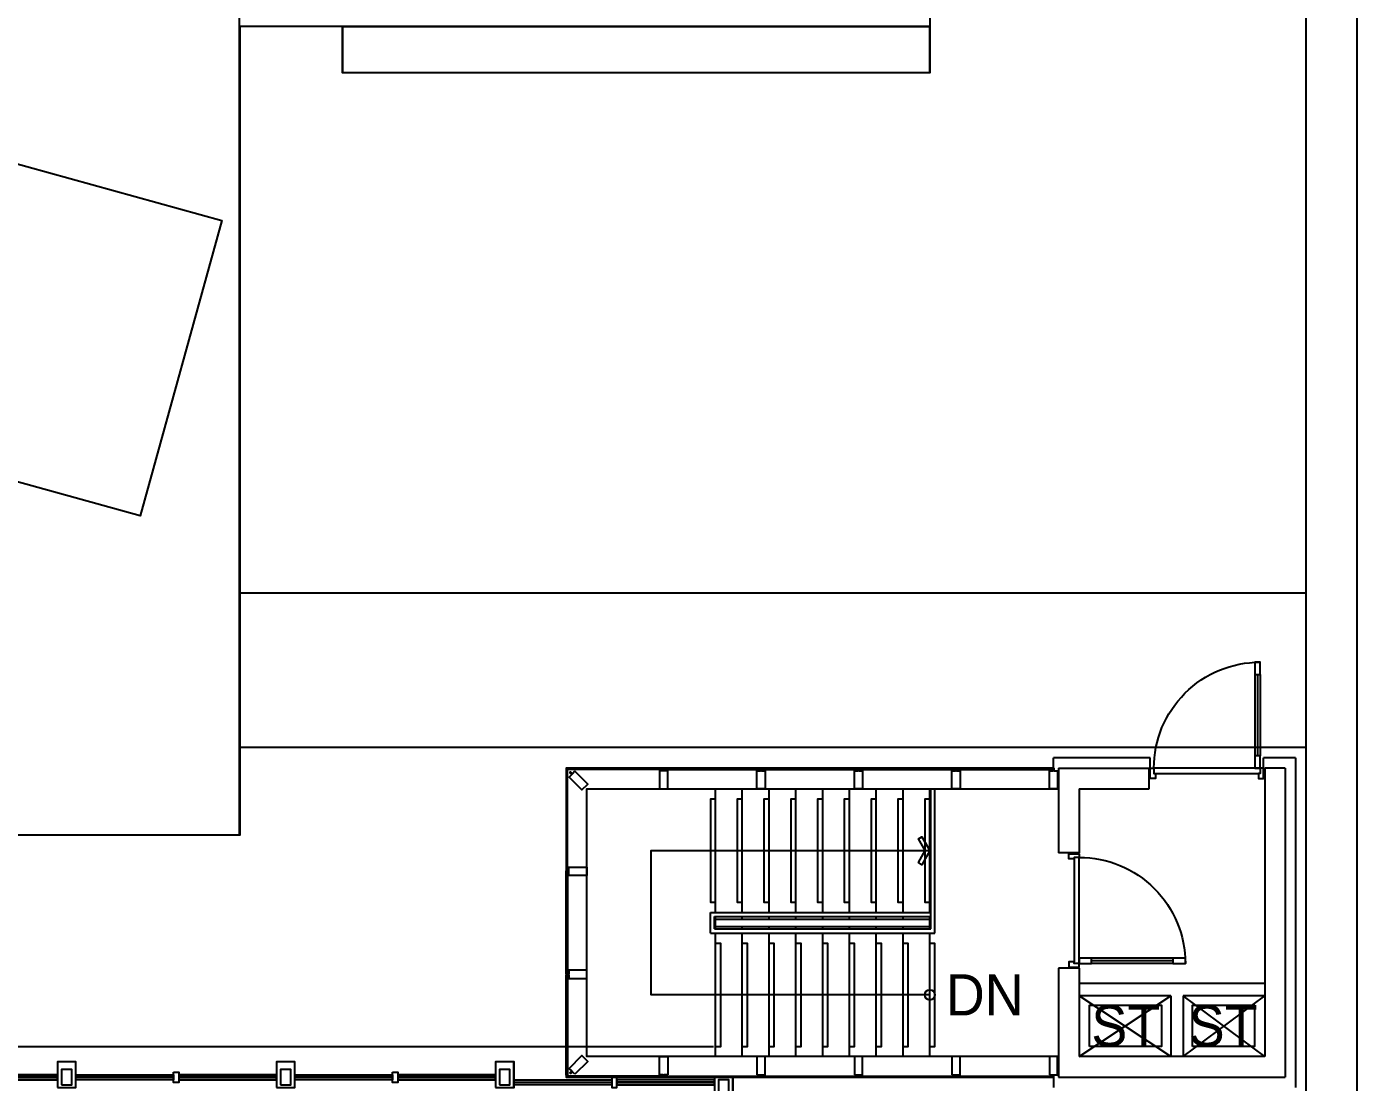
# Model space of a CAD drawing. Header units: millimetres. Extents: x -7616 to 421613, y 91067 to 341353.
# Drawn here: x 188930 to 201847, y 167618 to 177868 of the extents above; entities that cross this region are included whole.
import ezdxf
from ezdxf.enums import TextEntityAlignment as Align

# ---------------------------------------------------------------- set-up
doc = ezdxf.new("R2010")
doc.units = ezdxf.units.MM
doc.header["$LTSCALE"] = 500
doc.header["$MEASUREMENT"] = 0
doc.linetypes.add('H0', pattern=[0.3, 0.2, -0.1])
doc.layers.add('e-plan', color=9, linetype='CONTINUOUS')
doc.styles.add('돋움', font='Dotum.ttf')

# ---------------------------------------------------------------- blocks, each defined once
blk = doc.blocks.new('A$C633402C3')
at = {"layer": 'e-plan'}
for p, q in [((117706, 86436), (117706, 94086)), ((124402, 86436), (117706, 86436)), ((117706, 78586), (117706, 86436)), ((118706, 85986), (118706, 86436)), ((118706, 85986), (118706, 86436)), ((124402, 85986), (118706, 85986)), ((124402, 85986), (118706, 85986)), ((126562, 80936), (117716, 80936)), ((117706, 79408), (117706, 79408)), ((117710, 79408), (117710, 79408)), ((117716, 79436), (117716, 79436)), ((126562, 79436), (117716, 79436)), ((117719, 79436), (117719, 79436)), ((128055, 79436), (122505, 79436)), ((117706, 78586), (103864, 78586))]:
    blk.add_line(p, q, dxfattribs=at)
for points in [[(128055, 188592), (128055, 58757), (128555, 58751), (128555, 188576)], [(124405, 100736), (116705, 100736), (116705, 103136), (116705, 100736), (124405, 100736), (124405, 86436), (117710, 86436), (117710, 78586), (103867, 78586), (103867, 89748)], [(128055, 80936), (117710, 80936)], [(128055, 79436), (117710, 79436)]]:
    blk.add_lwpolyline(points, dxfattribs=at)
blk.add_lwpolyline([(115007, 85251), (117534, 84552), (116741, 81686), (114484, 82310, -0.087069)], format="xyb", dxfattribs=at)
for points in [[(118706, 86436), (124402, 86436), (124402, 85986), (118706, 85986)], [(118710, 86436), (124405, 86436), (124405, 85986), (118710, 85986)]]:
    blk.add_lwpolyline(points, close=True, dxfattribs=at)
blk = doc.blocks.new('A$C094C68E2')
at = {"layer": 'e-plan'}
for points in [[(-6368, 4000), (-6188, 4000), (-6188, 4250), (-6368, 4250)], [(-6366, 4001), (-6189, 4001), (-6189, 4249), (-6366, 4249)], [(-6328, 4025), (-6228, 4025), (-6228, 4175), (-6328, 4175)], [(-5240, 4150), (-5190, 4150), (-5190, 4050), (-5240, 4050)], [(-4242, 4000), (-4062, 4000), (-4062, 4250), (-4242, 4250)], [(-4240, 4001), (-4063, 4001), (-4063, 4249), (-4240, 4249)], [(-4202, 4025), (-4102, 4025), (-4102, 4175), (-4202, 4175)], [(-3114, 4150), (-3064, 4150), (-3064, 4050), (-3114, 4050)], [(-2116, 4000), (-1936, 4000), (-1936, 4250), (-2116, 4250)], [(-2115, 4001), (-1937, 4001), (-1937, 4249), (-2115, 4249)], [(-2076, 4025), (-1976, 4025), (-1976, 4175), (-2076, 4175)], [(-6368, 4075), (-6368, 4125), (-7315, 4125), (-7315, 4075)], [(-6368, 4098), (-6368, 4103), (-7315, 4103), (-7315, 4098)], [(-6188, 4075), (-6188, 4125), (-5240, 4125), (-5240, 4075)], [(-6188, 4098), (-6188, 4103), (-5240, 4103), (-5240, 4098)], [(-4242, 4075), (-4242, 4125), (-5190, 4125), (-5190, 4075)], [(-4242, 4098), (-4242, 4103), (-5190, 4103), (-5190, 4098)], [(-4062, 4075), (-4062, 4125), (-3114, 4125), (-3114, 4075)], [(-4062, 4098), (-4062, 4103), (-3114, 4103), (-3114, 4098)], [(-2116, 4075), (-2116, 4125), (-3064, 4125), (-3064, 4075)], [(-2116, 4098), (-2116, 4103), (-3064, 4103), (-3064, 4098)], [(-1936, 4025), (-1936, 4075), (-988, 4075), (-988, 4025)], [(-1936, 4048), (-1936, 4053), (-988, 4053), (-988, 4048)], [(-938, 4100), (-988, 4100), (-988, 4000), (-938, 4000)], [(10, 4025), (10, 4075), (-938, 4075), (-938, 4025)], [(10, 4048), (10, 4053), (-938, 4053), (-938, 4048)], [(10, 3900), (190, 3900), (190, 4100), (10, 4100)], [(11, 3901), (189, 3901), (189, 4099), (11, 4099)], [(50, 3925), (150, 3925), (150, 4075), (50, 4075)]]:
    blk.add_lwpolyline(points, close=True, dxfattribs=at)
blk = doc.blocks.new('fssd1100-100')
at = {"layer": 'e-plan', "ltscale": 0.5}
for p, q in [((35, 910), (35, 120)), ((60, 910), (60, 120)), ((85, 910), (85, 120))]:
    blk.add_line(p, q, dxfattribs=at)
at = {"layer": 'e-plan'}
for p, q in [((35, 0), (1065, 0)), ((1050, -50), (50, -50))]:
    blk.add_line(p, q, dxfattribs=at)
for points in [[(85, 910), (35, 910), (35, 1030), (85, 1030)], [(35, 0), (35, -50), (50, -50), (50, -100), (0, -100), (0, 0)], [(85, 0), (35, 0), (35, 120), (85, 120)], [(1065, 0), (1065, -50), (1050, -50), (1050, -100), (1100, -100), (1100, 0)]]:
    blk.add_lwpolyline(points, close=True, dxfattribs=at)
blk.add_arc((35, 0), 1030, 0, 90.0002, dxfattribs=at)

msp = doc.modelspace()

# ---------------------------------------------------------------- linework, layer by layer
at = {"layer": 'e-plan'}
for p, q in [((199837, 170768), (198897, 170768)), ((198897, 170668), (198897, 170768)), ((199837, 170598), (199837, 170768)), ((201247, 170768), (200937, 170768)), ((200937, 170598), (200937, 170768)), ((201247, 170768), (201247, 167568)), ((198947, 170668), (199827, 170668)), ((198947, 170668), (198947, 169848)), ((199827, 170468), (199827, 170668)), ((200947, 170668), (200947, 167868)), ((201147, 170668), (200947, 170668)), ((201147, 170668), (201147, 167668)), ((195617, 169268), (195617, 170468)), ((195877, 169268), (195877, 170468)), ((196137, 169268), (196137, 170468)), ((196397, 169268), (196397, 170468)), ((196657, 169268), (196657, 170468)), ((196917, 169268), (196917, 170468)), ((197177, 169268), (197177, 170468)), ((197437, 169268), (197437, 170468)), ((197697, 169268), (197697, 170468)), ((197707, 169108), (197707, 170468)), ((197747, 169068), (197747, 170468)), ((199147, 170468), (199827, 170468)), ((199147, 170468), (199147, 169848)), ((199147, 169848), (198947, 169848)), ((195567, 169068), (195567, 169268)), ((195567, 169268), (197707, 169268)), ((195607, 169108), (195607, 169228)), ((195607, 169228), (197707, 169228)), ((195617, 169203), (195617, 169228)), ((195877, 169203), (195877, 169228)), ((196137, 169203), (196137, 169228)), ((196397, 169203), (196397, 169228)), ((196657, 169203), (196657, 169228)), ((196917, 169203), (196917, 169228)), ((197177, 169203), (197177, 169228)), ((197437, 169203), (197437, 169228)), ((197697, 169203), (197697, 169228)), ((195607, 169108), (197707, 169108)), ((195617, 169133), (195617, 169203)), ((195617, 169203), (197697, 169203)), ((195617, 169133), (197697, 169133)), ((195617, 169108), (195617, 169133)), ((195877, 169108), (195877, 169133)), ((196137, 169108), (196137, 169133)), ((196397, 169108), (196397, 169133)), ((196657, 169108), (196657, 169133)), ((196917, 169108), (196917, 169133)), ((197177, 169108), (197177, 169133)), ((197437, 169108), (197437, 169133)), ((197697, 169133), (197697, 169203)), ((197697, 169108), (197697, 169133)), ((195567, 169068), (197747, 169068)), ((195617, 167868), (195617, 169068)), ((195877, 167868), (195877, 169068)), ((196137, 167868), (196137, 169068)), ((196397, 167868), (196397, 169068)), ((196657, 167868), (196657, 169068)), ((196917, 167868), (196917, 169068)), ((197177, 167868), (197177, 169068)), ((197437, 167868), (197437, 169068)), ((197697, 167868), (197697, 169068)), ((198947, 168728), (198947, 167668)), ((199147, 168728), (198947, 168728)), ((199147, 168728), (199147, 167868)), ((200947, 168578), (199147, 168578)), ((200037, 168458), (199147, 168458)), ((200037, 168458), (200037, 167868)), ((200157, 168458), (200157, 167868)), ((200947, 168458), (200157, 168458)), ((170097, 167968), (195597, 167968)), ((200947, 167868), (199147, 167868)), ((198897, 167668), (198897, 167568)), ((198947, 167668), (201147, 167668))]:
    msp.add_line(p, q, dxfattribs=at)
at = {"layer": 'e-plan', "ltscale": 0.5}
for p, q in [((199147, 167868), (200037, 168458)), ((200037, 167868), (199147, 168458)), ((200157, 167868), (200947, 168458)), ((200947, 167868), (200157, 168458))]:
    msp.add_line(p, q, dxfattribs=at)
at = {"layer": 'e-plan'}
for points in [[(198897, 170668), (194167, 170668), (194167, 167668), (198897, 167668)], [(198947, 167868), (194367, 167868), (194367, 170468), (198947, 170468)], [(195617, 170368), (195567, 170368), (195567, 169368), (195617, 169368)], [(195877, 170368), (195827, 170368), (195827, 169368), (195877, 169368)], [(196137, 170368), (196087, 170368), (196087, 169368), (196137, 169368)], [(196397, 170368), (196347, 170368), (196347, 169368), (196397, 169368)], [(196657, 170368), (196607, 170368), (196607, 169368), (196657, 169368)], [(196917, 170368), (196867, 170368), (196867, 169368), (196917, 169368)], [(197177, 170368), (197127, 170368), (197127, 169368), (197177, 169368)], [(197437, 170368), (197387, 170368), (197387, 169368), (197437, 169368)], [(197697, 170368), (197647, 170368), (197647, 169368), (197697, 169368)], [(197652, 169868), (197586, 169984), (197620, 170003), (197697, 169868), (197620, 169729), (197586, 169752), (197652, 169868)], [(197697, 168468), (194992, 168468), (194992, 169868), (197697, 169868)], [(195617, 167968), (195667, 167968), (195667, 168968), (195617, 168968)], [(195877, 167968), (195927, 167968), (195927, 168968), (195877, 168968)], [(196137, 167968), (196187, 167968), (196187, 168968), (196137, 168968)], [(196397, 167968), (196447, 167968), (196447, 168968), (196397, 168968)], [(196657, 167968), (196707, 167968), (196707, 168968), (196657, 168968)], [(196917, 167968), (196967, 167968), (196967, 168968), (196917, 168968)], [(197177, 167968), (197227, 167968), (197227, 168968), (197177, 168968)], [(197437, 167968), (197487, 167968), (197487, 168968), (197437, 168968)], [(197697, 167968), (197747, 167968), (197747, 168968), (197697, 168968)]]:
    msp.add_lwpolyline(points, dxfattribs=at)
for points in [[(194167, 170649), (194167, 169673), (194179, 169673), (194179, 170649)], [(194186, 170668), (195108, 170668), (195108, 170656), (194186, 170656)], [(194253, 170639), (194228, 170614), (194210, 170632), (194203, 170625), (194221, 170607), (194196, 170582), (194320, 170459), (194376, 170515)], [(195153, 170643), (195118, 170643), (195118, 170668), (195108, 170668), (195108, 170643), (195073, 170643), (195073, 170468), (195153, 170468)], [(196054, 170668), (195118, 170668), (195118, 170656), (196054, 170656)], [(196019, 170643), (196054, 170643), (196054, 170668), (196064, 170668), (196064, 170643), (196099, 170643), (196099, 170468), (196019, 170468)], [(197000, 170668), (196064, 170668), (196064, 170656), (197000, 170656)], [(196965, 170643), (197000, 170643), (197000, 170668), (197010, 170668), (197010, 170643), (197045, 170643), (197045, 170468), (196965, 170468)], [(197946, 170668), (197010, 170668), (197010, 170656), (197946, 170656)], [(197911, 170643), (197946, 170643), (197946, 170668), (197956, 170668), (197956, 170643), (197991, 170643), (197991, 170468), (197911, 170468)], [(198892, 170668), (197956, 170668), (197956, 170656), (198892, 170656)], [(198857, 170643), (198892, 170643), (198892, 170668), (198902, 170668), (198902, 170643), (198937, 170643), (198937, 170468), (198857, 170468)], [(194192, 169628), (194192, 169663), (194167, 169663), (194167, 169673), (194192, 169673), (194192, 169708), (194367, 169708), (194367, 169628)], [(194167, 168673), (194167, 169663), (194179, 169663), (194179, 168673)], [(194192, 168708), (194192, 168673), (194167, 168673), (194167, 168663), (194192, 168663), (194192, 168628), (194367, 168628), (194367, 168708)], [(194167, 167687), (194167, 168663), (194179, 168663), (194179, 167687)], [(199247, 167968), (199247, 168368), (199947, 168368), (199947, 167968)], [(200247, 167968), (200247, 168368), (200847, 168368), (200847, 167968)], [(194253, 167697), (194228, 167722), (194210, 167704), (194203, 167711), (194221, 167729), (194196, 167754), (194320, 167878), (194376, 167821)], [(195153, 167693), (195118, 167693), (195118, 167668), (195108, 167668), (195108, 167693), (195073, 167693), (195073, 167868), (195153, 167868)], [(196019, 167693), (196054, 167693), (196054, 167668), (196064, 167668), (196064, 167693), (196099, 167693), (196099, 167868), (196019, 167868)], [(196965, 167693), (197000, 167693), (197000, 167668), (197010, 167668), (197010, 167693), (197045, 167693), (197045, 167868), (196965, 167868)], [(197911, 167693), (197946, 167693), (197946, 167668), (197956, 167668), (197956, 167693), (197991, 167693), (197991, 167868), (197911, 167868)], [(198857, 167693), (198892, 167693), (198892, 167668), (198902, 167668), (198902, 167693), (198937, 167693), (198937, 167868), (198857, 167868)], [(194186, 167668), (195108, 167668), (195108, 167680), (194186, 167680)], [(196054, 167668), (195118, 167668), (195118, 167680), (196054, 167680)], [(197000, 167668), (196064, 167668), (196064, 167680), (197000, 167680)], [(197946, 167668), (197010, 167668), (197010, 167680), (197946, 167680)], [(198892, 167668), (197956, 167668), (197956, 167680), (198892, 167680)]]:
    msp.add_lwpolyline(points, close=True, dxfattribs=at)
msp.add_circle((197697, 168468), 50, dxfattribs=at)

# ---------------------------------------------------------------- block references
at = {"layer": 'e-plan', "linetype": 'H0'}
msp.add_blockref('A$C633402C3', (73291, 91433), dxfattribs=at)
at = {"layer": 'e-plan', "xscale": -1}
msp.add_blockref('fssd1100-100', (200937, 170668), dxfattribs=at)
at = {"layer": 'e-plan', "xscale": -1, "rotation": 270}
msp.add_blockref('fssd1100-100', (199147, 168738), dxfattribs=at)
at = {"layer": 'e-plan'}
msp.add_blockref('A$C094C68E2', (195597, 163568), dxfattribs=at)

# ---------------------------------------------------------------- texts
at = {"layer": 'e-plan', "style": '돋움'}
for s, p in [('DN', (198230, 168468)), ('ST', (199599, 168168)), ('ST', (200544, 168168))]:
    msp.add_text(s, height=400, dxfattribs=at).set_placement(p, align=Align.MIDDLE_CENTER)

doc.saveas('drawing.dxf')
